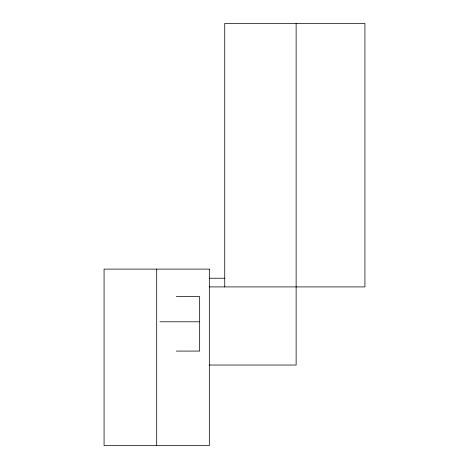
<?xml version="1.0" encoding="UTF-8"?>
<svg xmlns="http://www.w3.org/2000/svg" width="469" height="469" viewBox="0 0 469 469"><rect width="100%" height="100%" fill="white"/><g stroke="black" fill="none" stroke-linecap="round" stroke-linejoin="round"><path stroke-width="0.7" d="M209.321 278.228L224.739 278.228M209.321 286.911L364.929 286.911L364.929 23.45L224.739 23.45L224.739 286.911M176.315 296.59L199.659 296.59L199.659 351.082L176.315 351.082M159.941 321.787L199.659 321.787M209.321 365.034L296.132 365.034L296.132 23.45M156.693 269.112L156.693 445.55M209.321 269.112L104.071 269.112L104.071 445.55L209.321 445.55L209.321 269.112"/></g></svg>
